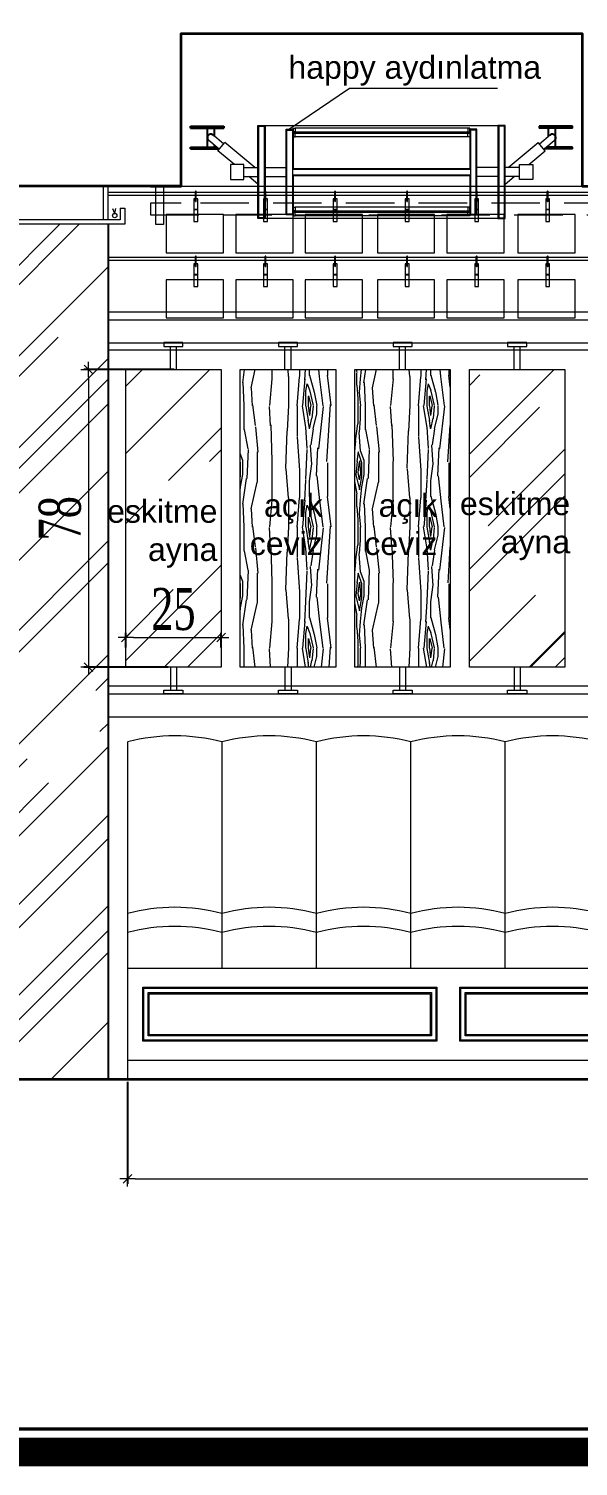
# Model space of a CAD drawing. Header units: millimetres. Extents: x 54215 to 67697, y 23496 to 56611.
# Drawn here: x 59624.1 to 59768, y 30819.6 to 31196.1 of the extents above; entities that cross this region are included whole.
import ezdxf

# ---------------------------------------------------------------- set-up
doc = ezdxf.new("R2010")
doc.units = ezdxf.units.MM
doc.linetypes.add('DASHED', pattern=[19.05, 12.7, -6.35])
doc.layers.add('0 rölöve', color=7, linetype='Continuous', true_color=0xf1380e)
for name, color, linetype, lineweight in [('no3_ahsap gorunus arka ince', 53, 'Continuous', 15), ('no3_ahsap gorunus arka kalın', 43, 'Continuous', 15), ('no3_ahsap gorunus on ince', 32, 'Continuous', 13), ('no3_cam gorunus arka', 140, 'Continuous', 13), ('no3_cam gorunus on', 142, 'Continuous', 15), ('no3_duvar kaplama', 8, 'Continuous', 0), ('no3_duvar mevcut', 4, 'Continuous', 35), ('no3_kutu profil gorunus', 8, 'Continuous', 0), ('no3_kutuprofil kesit', 74, 'Continuous', 18), ('no3_led doseme', 50, 'FENCELINE1', 0), ('no3_lejand', 255, 'Continuous', 13), ('no3_tavan aydınlatma', 50, 'Continuous', 13), ('no3_tefriş arka ince', 65, 'Continuous', 13), ('no3_yazı duvar', 152, 'Continuous', 0), ('no3_ölçü detay', 252, 'Continuous', 0)]:
    doc.layers.add(name, color=color, linetype=linetype, lineweight=lineweight)
doc.layers.add('no3_alçıpan kesit', color=7, linetype='Continuous', lineweight=20, true_color=0xf5003d)
doc.layers.add('no3_tefriş ön ince', color=7, linetype='Continuous', lineweight=18, true_color=0x8c1aff)
doc.styles.get("Standard").update_dxf_attribs({"font": 'arial.ttf'})
doc.styles.add('Ölçü50', font='georgia.ttf', dxfattribs={"width": 0.7})
doc.linetypes.add('FENCELINE1', pattern='A,0.25,-0.1,[133,ltypeshp.shx,S=0.1,R=0,X=-0.1,Y=0],-0.1,1', length=1.45)
doc.dimstyles.new('olcu10', dxfattribs={"dimtxt": 11, "dimasz": 2, "dimexe": 1.25, "dimexo": 0.625, "dimgap": 0.5, "dimtad": 1, "dimdec": 1, "dimzin": 9, "dimtxsty": 'Ölçü50', "dimblk": 'CENTIK', "dimcen": 2, "dimclrd": 250, "dimclre": 250, "dimclrt": 44, "dimazin": 2, "dimtfac": 1, "dimtdec": 1, "dimtix": 1, "dimtmove": 0, "dimatfit": 3, "dimldrblk": 'CENTIK', "dimfxl": 1, "dimlwd": -1, "dimarcsym": 0})
pattern_1 = [(45, (49569.318, 13802.235), (21.552615, 57.47364), [381, -50.8, 127, -25.4]), (45, (49584.225, 13835.103), (-41.847994, 5.92697), [76.2, -8.382, 152.4, -19.05]), (45, (49563.032, 13826.482), (81.36112, 105.428207), [203.2, -35.56, 101.6, -25.4])]

# ---------------------------------------------------------------- blocks, each defined once
blk = doc.blocks.new('FAWETUK')
at = {"layer": 'no3_ahsap gorunus arka kalın'}
blk.add_lwpolyline([(10086.08, 17304.68), (10111.08, 17304.68), (10111.08, 17226.68), (10086.08, 17226.68)], close=True, dxfattribs=at)
at = {"layer": 'no3_kutuprofil kesit'}
for p, q in [((10097.78, 17304.68), (10097.78, 17310.68)), ((10099.38, 17304.68), (10099.38, 17310.68)), ((10097.78, 17226.68), (10097.78, 17220.68)), ((10099.38, 17226.68), (10099.38, 17220.68))]:
    blk.add_line(p, q, dxfattribs=at)
for points in [[(10096.08, 17310.68), (10101.08, 17310.68), (10101.08, 17311.68), (10096.08, 17311.68)], [(10096.08, 17220.68), (10101.08, 17220.68), (10101.08, 17219.68), (10096.08, 17219.68)]]:
    blk.add_lwpolyline(points, close=True, dxfattribs=at)
blk = doc.blocks.new('sfertkıkl')
at = {"layer": 'no3_duvar kaplama'}
for points in [[(3755.31, 3906.44), (3832.31, 3906.44), (3832.31, 3892.26), (3755.31, 3892.26)], [(3755.61, 3906.14), (3832.01, 3906.14), (3832.01, 3892.56), (3755.61, 3892.56)], [(3756.71, 3905.03), (3830.9, 3905.03), (3830.9, 3893.66), (3756.71, 3893.66)], [(3757.01, 3904.73), (3830.6, 3904.73), (3830.6, 3893.96), (3757.01, 3893.96)], [(3838.31, 3906.44), (3917.31, 3906.44), (3917.31, 3892.26), (3838.31, 3892.26)], [(3838.61, 3906.14), (3917.01, 3906.14), (3917.01, 3892.56), (3838.61, 3892.56)], [(3839.72, 3905.03), (3915.9, 3905.03), (3915.9, 3893.66), (3839.72, 3893.66)], [(3840.02, 3904.73), (3915.6, 3904.73), (3915.6, 3893.96), (3840.02, 3893.96)]]:
    blk.add_lwpolyline(points, close=True, dxfattribs=at)
at = {"layer": 'no3_tefriş ön ince'}
for p, q in [((3751.3, 3970.65), (3751.3, 3911.44)), ((3776.03, 3970.65), (3776.03, 3925.75)), ((3800.77, 3925.75), (3800.77, 3970.65)), ((3825.5, 3925.75), (3825.5, 3970.65)), ((3850.23, 3925.75), (3850.23, 3970.65)), ((3776.03, 3925.75), (3776.03, 3911.44)), ((3800.77, 3911.44), (3800.77, 3925.75)), ((3825.5, 3911.44), (3825.5, 3925.75)), ((3850.23, 3911.44), (3850.23, 3925.75)), ((3751.3, 3911.44), (4344.83, 3911.44)), ((3751.3, 3911.44), (3751.3, 3882.26)), ((4344.83, 3887.26), (3751.3, 3887.26))]:
    blk.add_line(p, q, dxfattribs=at)
for centre in [(3763.67, 3923.79), (3788.4, 3923.79), (3813.13, 3923.79), (3837.86, 3923.79), (3862.59, 3923.79), (3763.67, 3878.88), (3788.4, 3878.88), (3813.13, 3878.88), (3837.86, 3878.88), (3862.59, 3878.88), (3763.67, 3873.88), (3788.4, 3873.88), (3813.13, 3873.88), (3837.86, 3873.88), (3862.59, 3873.88)]:
    blk.add_arc(centre, 48.47, 75.219, 104.781, dxfattribs=at)
blk = doc.blocks.new('foto')
at = {"layer": 'no3_tefriş arka ince'}
for p, q in [((10116.64, 17348.73), (10116.64, 17351.29)), ((10116.84, 17348.73), (10116.84, 17351.29)), ((10117.25, 17346.53), (10116.23, 17346.53)), ((10117.25, 17346.43), (10116.23, 17346.43))]:
    blk.add_line(p, q, dxfattribs=at)
for points in [[(10117.25, 17349.36), (10116.23, 17349.36), (10116.23, 17343.41), (10117.25, 17343.41)], [(10108.95, 17345.21), (10108.95, 17335.21), (10123.95, 17335.21), (10123.95, 17345.21)]]:
    blk.add_lwpolyline(points, close=True, dxfattribs=at)
for centre, start, end in [((10116.74, 17351.29), 0, 180), ((10116.74, 17348.73), 180, 0)]:
    blk.add_arc(centre, 0.1, start, end, dxfattribs=at)
blk = doc.blocks.new('fe4ryvkukm')
for p, q in [((10581.13, 17423.32), (10581.13, 17423.82)), ((10581.13, 17423.82), (10589.85, 17423.82)), ((10581.13, 17423.32), (10589.85, 17423.32)), ((10585.53, 17418.4), (10585.53, 17423.32)), ((10587.43, 17421.17), (10587.43, 17423.32)), ((10589.85, 17423.82), (10589.85, 17423.32)), ((10672.41, 17423.82), (10672.41, 17423.32)), ((10681.13, 17423.82), (10672.41, 17423.82)), ((10681.13, 17423.32), (10672.41, 17423.32)), ((10674.83, 17421.17), (10674.83, 17423.32)), ((10676.73, 17418.4), (10676.73, 17423.32)), ((10681.13, 17423.32), (10681.13, 17423.82)), ((10587.43, 17418.4), (10587.43, 17418.81)), ((10674.83, 17418.4), (10674.83, 17418.81)), ((10581.13, 17417.9), (10581.13, 17418.4)), ((10581.13, 17418.4), (10587.92, 17418.4)), ((10581.13, 17417.9), (10581.13, 17418.4)), ((10581.13, 17417.9), (10588.52, 17417.9)), ((10681.13, 17417.9), (10673.74, 17417.9)), ((10681.13, 17418.4), (10674.34, 17418.4)), ((10681.13, 17417.9), (10681.13, 17418.4)), ((10681.13, 17417.9), (10681.13, 17418.4)), ((10654.25, 17401.65), (10654.25, 17401.35))]:
    blk.add_line(p, q)
for centre, start, end in [((10586.42, 17420.83), 48.6371, 233.2468), ((10675.84, 17420.83), 306.7532, 131.3629)]:
    blk.add_arc(centre, 0.906, start, end)
at = {"layer": 'no3_cam gorunus arka'}
for p, q in [((10608.01, 17422.35), (10654.25, 17422.35)), ((10608.01, 17422.05), (10654.25, 17422.05)), ((10608.01, 17401.65), (10654.25, 17401.65)), ((10608.01, 17401.35), (10654.25, 17401.35))]:
    blk.add_line(p, q, dxfattribs=at)
at = {"layer": 'no3_kutu profil gorunus'}
for p, q in [((10653.75, 17423.35), (10608.51, 17423.35)), ((10653.75, 17421.05), (10608.51, 17421.05)), ((10653.75, 17402.65), (10608.51, 17402.65)), ((10653.75, 17400.35), (10608.51, 17400.35))]:
    blk.add_line(p, q, dxfattribs=at)
blk.add_lwpolyline([(10598.96, 17424.05), (10663.3, 17424.05), (10663.3, 17399.65), (10598.96, 17399.65)], close=True, dxfattribs=at)
at = {"layer": 'no3_kutuprofil kesit'}
for p, q in [((10608.01, 17423.05), (10608.01, 17422.55)), ((10607.81, 17412.8), (10654.45, 17412.8)), ((10607.81, 17412.6), (10654.45, 17412.6)), ((10607.81, 17411.1), (10654.45, 17411.1)), ((10607.81, 17410.9), (10654.45, 17410.9))]:
    blk.add_line(p, q, dxfattribs=at)
for points in [[(10598.76, 17424.05), (10600.64, 17424.05), (10600.64, 17399.65), (10598.76, 17399.65)], [(10598.96, 17423.85), (10600.44, 17423.85), (10600.44, 17399.85), (10598.96, 17399.85)], [(10606.34, 17422.85), (10607.81, 17422.85), (10607.81, 17400.85), (10606.34, 17400.85)], [(10608.01, 17422.35), (10608.01, 17423.35), (10608.51, 17423.35), (10608.51, 17422.35)], [(10654.25, 17422.35), (10654.25, 17423.35), (10653.75, 17423.35), (10653.75, 17422.35)], [(10655.92, 17422.85), (10654.45, 17422.85), (10654.45, 17400.85), (10655.92, 17400.85)], [(10663.5, 17424.05), (10661.62, 17424.05), (10661.62, 17399.65), (10663.5, 17399.65)], [(10663.3, 17423.85), (10661.82, 17423.85), (10661.82, 17399.85), (10663.3, 17399.85)], [(10608.01, 17422.05), (10608.01, 17421.05), (10608.51, 17421.05), (10608.51, 17422.05)], [(10654.25, 17422.05), (10654.25, 17421.05), (10653.75, 17421.05), (10653.75, 17422.05)], [(10608.01, 17401.65), (10608.01, 17402.65), (10608.51, 17402.65), (10608.51, 17401.65)], [(10608.01, 17401.35), (10608.01, 17400.35), (10608.51, 17400.35), (10608.51, 17401.35)], [(10654.25, 17401.65), (10654.25, 17402.65), (10653.75, 17402.65), (10653.75, 17401.65)], [(10654.25, 17401.35), (10654.25, 17400.35), (10653.75, 17400.35), (10653.75, 17401.35)]]:
    blk.add_lwpolyline(points, close=True, dxfattribs=at)
for points in [[(10608.01, 17411.1), (10608.01, 17400.65), (10606.14, 17400.65), (10606.14, 17423.05), (10608.01, 17423.05), (10608.01, 17412.6)], [(10654.25, 17411.1), (10654.25, 17400.65), (10656.12, 17400.65), (10656.12, 17423.05), (10654.25, 17423.05), (10654.25, 17412.6)]]:
    blk.add_lwpolyline(points, dxfattribs=at)
at = {"layer": 'no3_tavan aydınlatma'}
for p, q in [((10588.61, 17417.83), (10585.88, 17420.11)), ((10589.77, 17419.21), (10586.86, 17421.64)), ((10588.29, 17417.44), (10590.09, 17419.6)), ((10597.93, 17413.05), (10590.09, 17419.6)), ((10664.33, 17413.05), (10672.17, 17419.6)), ((10673.97, 17417.44), (10672.17, 17419.6)), ((10672.49, 17419.21), (10675.4, 17421.64)), ((10673.65, 17417.83), (10676.38, 17420.11)), ((10592.59, 17413.85), (10588.29, 17417.44)), ((10669.67, 17413.85), (10673.97, 17417.44)), ((10595.04, 17413.85), (10591.54, 17413.85)), ((10591.54, 17413.85), (10591.54, 17409.85)), ((10595.04, 17409.85), (10595.04, 17413.85)), ((10595.04, 17413.05), (10598.96, 17413.05)), ((10595.04, 17409.85), (10595.04, 17411.8)), ((10600.46, 17413.05), (10606.16, 17413.05)), ((10661.8, 17413.05), (10656.1, 17413.05)), ((10667.22, 17413.05), (10663.3, 17413.05)), ((10667.22, 17409.85), (10667.22, 17413.85)), ((10667.22, 17413.85), (10670.72, 17413.85)), ((10670.72, 17413.85), (10670.72, 17409.85)), ((10591.54, 17409.85), (10595.04, 17409.85)), ((10591.54, 17409.85), (10595.04, 17409.85)), ((10595.04, 17410.65), (10598.96, 17410.65)), ((10595.04, 17410.65), (10596.42, 17410.65)), ((10598.76, 17408.69), (10596.42, 17410.65)), ((10600.46, 17410.65), (10606.16, 17410.65)), ((10661.8, 17410.65), (10656.1, 17410.65)), ((10667.22, 17410.65), (10663.3, 17410.65)), ((10663.5, 17408.69), (10665.84, 17410.65)), ((10670.72, 17409.85), (10667.22, 17409.85))]:
    blk.add_line(p, q, dxfattribs=at)
blk = doc.blocks.new('CENTIK')
for p, q in [((-1, 0), (1, 0)), ((-0.57, -0.57), (0.57, 0.57)), ((0, 1), (0, -1))]:
    blk.add_line(p, q)
blk = doc.blocks.new('*D271')
at = {"layer": 'Defpoints', "color": 0, "transparency": 16777216}
for p in [(59649.93, 30920.91), (60243.46, 30920.91), (60243.46, 30894.86)]:
    blk.add_point(p, dxfattribs=at)
at = {"layer": 'no3_ölçü detay', "color": 250, "lineweight": -2, "transparency": 16777216}
for p, q in [((59649.93, 30920.29), (59649.93, 30893.61)), ((60243.46, 30920.29), (60243.46, 30893.61))]:
    blk.add_line(p, q, dxfattribs=at)
at = {"layer": 'no3_ölçü detay', "color": 250, "transparency": 16777216}
blk.add_line((59651.93, 30894.86), (60241.46, 30894.86), dxfattribs=at)
at = {"layer": 'no3_ölçü detay', "color": 250, "transparency": 16777216, "xscale": 2, "yscale": 2, "zscale": 2, "rotation": 180}
blk.add_blockref('CENTIK', (59649.93, 30894.86), dxfattribs=at)
at = {"layer": 'no3_ölçü detay', "color": 250, "transparency": 16777216, "xscale": 2, "yscale": 2, "zscale": 2}
blk.add_blockref('CENTIK', (60243.46, 30894.86), dxfattribs=at)
at = {"layer": 'no3_ölçü detay', "color": 44, "transparency": 16777216, "insert": (59946.7, 30902.28), "char_height": 11, "attachment_point": 5, "style": 'Ölçü50'}
blk.add_mtext('593,5', dxfattribs=at)
blk = doc.blocks.new('*D272')
at = {"layer": 'Defpoints', "color": 0, "transparency": 16777216}
for p in [(59662.76, 31106.91), (59639.73, 31028.91), (59661.16, 31028.91)]:
    blk.add_point(p, dxfattribs=at)
at = {"layer": 'no3_ölçü detay', "color": 250, "lineweight": -2, "transparency": 16777216}
for p, q in [((59662.14, 31106.91), (59638.48, 31106.91)), ((59660.54, 31028.91), (59638.48, 31028.91))]:
    blk.add_line(p, q, dxfattribs=at)
at = {"layer": 'no3_ölçü detay', "color": 250, "transparency": 16777216}
blk.add_line((59639.73, 31104.91), (59639.73, 31030.91), dxfattribs=at)
at = {"layer": 'no3_ölçü detay', "color": 250, "transparency": 16777216, "xscale": 2, "yscale": 2, "zscale": 2}
for p, rotation in [((59639.73, 31106.91), 90), ((59639.73, 31028.91), 270)]:
    blk.add_blockref('CENTIK', p, dxfattribs=dict(at, rotation=rotation))
at = {"layer": 'no3_ölçü detay', "color": 44, "transparency": 16777216, "insert": (59632.27, 31067.91), "char_height": 11, "attachment_point": 5, "rotation": 90, "style": 'Ölçü50'}
blk.add_mtext('78', dxfattribs=at)
blk = doc.blocks.new('*D273')
at = {"layer": 'Defpoints', "color": 0, "transparency": 16777216}
for p in [(59674.46, 31036.68), (59649.46, 31033.41), (59674.46, 31033.41)]:
    blk.add_point(p, dxfattribs=at)
at = {"layer": 'no3_ölçü detay', "color": 250, "lineweight": -2, "transparency": 16777216}
for p, q in [((59649.46, 31034.03), (59649.46, 31037.93)), ((59674.46, 31034.03), (59674.46, 31037.93))]:
    blk.add_line(p, q, dxfattribs=at)
at = {"layer": 'no3_ölçü detay', "color": 250, "transparency": 16777216}
blk.add_line((59651.46, 31036.68), (59672.46, 31036.68), dxfattribs=at)
at = {"layer": 'no3_ölçü detay', "color": 250, "transparency": 16777216, "xscale": 2, "yscale": 2, "zscale": 2, "rotation": 180}
blk.add_blockref('CENTIK', (59649.46, 31036.68), dxfattribs=at)
at = {"layer": 'no3_ölçü detay', "color": 250, "transparency": 16777216, "xscale": 2, "yscale": 2, "zscale": 2}
blk.add_blockref('CENTIK', (59674.46, 31036.68), dxfattribs=at)
at = {"layer": 'no3_ölçü detay', "color": 44, "transparency": 16777216, "insert": (59661.96, 31044.08), "char_height": 11, "attachment_point": 5, "style": 'Ölçü50'}
blk.add_mtext('25', dxfattribs=at)

msp = doc.modelspace()

# ---------------------------------------------------------------- hatches: boundary and pattern name
at = {"layer": 'no3_ahsap gorunus on ince'}
h = msp.add_hatch(dxfattribs=at)
h.set_pattern_fill('WOOD8', color=256, scale=1.25, angle=90, style=0)
h.set_pattern_definition([(79.6952, (43613.1927, 19454.797), (31.74983754, 190.50003046), [3.549745, -351.42602]), (90, (43613.828, 19458.29), (-31.75, 31.75), [3.4925, -28.2575]), (108.4349, (43613.828, 19461.782), (-31.749949, 63.5000144), [3.01206, -97.390236]), (262.875, (43612.875, 19464.6394), (31.74994545, 222.25001206), [2.55978, -253.41691]), (264.8056, (43612.5577, 19462.0994), (31.74984786, 317.50002107), [3.506915, -347.183297]), (284.0362, (43612.24, 19458.607), (31.7499378, -95.2500172), [3.92725, -126.98133]), (99.4623, (43613.1927, 19457.337), (-31.7499415, 158.750025), [1.93129, -191.196436]), (83.6598, (43612.875, 19459.242), (-31.7500503, -253.9999805), [2.87509, -284.633384]), (275.7106, (43613.1927, 19462.0994), (31.7500422, -285.7499814), [3.190844, -315.89272]), (258.6901, (43613.51, 19458.9244), (31.7499244, 127.0000245), [1.61893, -160.27492]), (84.8056, (43613.5102, 19451.9394), (-31.74984786, -317.50002107), [3.506915, -347.183297]), (78.6901, (43613.8277, 19455.432), (-31.7499244, -127.0000245), [3.237865, -158.65599]), (90, (43614.463, 19458.607), (-31.75, 31.75), [3.81, -27.94]), (110.556, (43614.4627, 19462.417), (-63.4998723, 158.7500585), [2.71272, -268.559407]), (93.8141, (43613.5102, 19464.957), (-31.7501949, 444.49997856), [4.773072, -472.534075]), (84.8056, (43613.1927, 19469.7194), (-31.74984786, -317.50002107), [3.506915, -347.183297]), (90, (43613.51, 19473.212), (-31.75, 31.75), [3.4925, -28.2575]), (95.1944, (43613.5102, 19444.9544), (-31.74984786, 317.50002107), [3.506915, -347.183297]), (84.8056, (43613.1927, 19448.447), (-31.74984786, -317.50002107), [3.506915, -347.183297]), (90, (43612.875, 19444.954), (-31.75, 31.75), [1.905, -29.845]), (95.1944, (43612.8752, 19446.8594), (-31.74984786, 317.50002107), [3.506915, -347.183297]), (90, (43612.558, 19450.352), (-31.75, 31.75), [3.175, -28.575]), (100.3048, (43612.5577, 19453.527), (31.74983754, -190.50003046), [3.549745, -351.42602]), (95.1944, (43611.9227, 19457.0194), (-31.74984786, 317.50002107), [3.506915, -347.183297]), (84.8056, (43611.6052, 19460.512), (-31.74984786, -317.50002107), [3.506915, -347.183297]), (84.8056, (43611.9227, 19464.0044), (-31.74984786, -317.50002107), [3.506915, -347.183297]), (81.8699, (43612.24, 19467.497), (-31.749979, -190.4999927), [4.490116, -220.01626]), (90, (43612.875, 19471.942), (-31.75, 31.75), [4.7625, -26.9875]), (77.4712, (43631.925, 19470.672), (31.7499873, 158.7500097), [2.92719, -289.79333]), (84.2894, (43632.5602, 19473.5294), (-31.7500422, -285.7499814), [3.190844, -315.89272]), (98.1301, (43631.925, 19470.672), (-31.749979, 190.4999927), [2.245074, -222.261335]), (99.4623, (43631.6077, 19472.8944), (-31.7499415, 158.750025), [3.862546, -189.265147]), (90, (43630.973, 19444.954), (-31.75, 31.75), [3.81, -27.94]), (80.5377, (43630.9727, 19448.7644), (-31.7499415, -158.750025), [1.93129, -191.196436]), (291.8014, (43631.29, 19450.6694), (-31.749997, 95.2500082), [1.7098, -169.26919]), (282.9946, (43631.9252, 19449.082), (-63.49992333, 285.75002432), [4.23599, -419.36184]), (82.875, (43631.925, 19474.1644), (-31.74994545, -222.25001206), [2.55978, -253.41691]), (97.125, (43631.925, 19474.1644), (-31.74994545, 222.25001206), [2.55978, -253.41691]), (90, (43631.608, 19444.954), (-31.75, 31.75), [2.54, -29.21]), (284.0362, (43631.608, 19447.4944), (31.7499378, -95.2500172), [2.61817, -128.290447]), (86.6335, (43630.6552, 19451.9394), (-31.75034835, -507.9999787), [5.406835, -535.276203]), (87.7094, (43630.9727, 19457.337), (-31.74986489, -762.00000361), [7.94385, -786.440896]), (93.1798, (43631.2902, 19465.2744), (-31.74971557, 539.75001546), [5.723826, -566.65746]), (99.4623, (43630.9727, 19470.9894), (-31.7499415, 158.750025), [5.793835, -187.33389]), (100.3048, (43633.8302, 19444.9544), (31.74983754, -190.50003046), [3.549745, -351.42602]), (105.9454, (43633.195, 19448.447), (31.749997, -127.0000041), [4.622864, -226.52063]), (90, (43631.925, 19452.892), (-31.75, 31.75), [4.1275, -27.6225]), (81.8699, (43631.925, 19457.0194), (-31.749979, -190.4999927), [4.490116, -220.01626]), (93.5763, (43632.5602, 19461.4644), (-31.74970504, 476.25002104), [5.089906, -503.901297]), (81.2538, (43632.2427, 19466.5444), (31.75013284, 222.2499795), [4.176046, -413.42999]), (75.9638, (43632.878, 19470.672), (-31.7499378, -95.2500172), [3.92725, -126.98133]), (90, (43633.83, 19474.482), (-31.75, 31.75), [2.2225, -29.5275]), (264.8056, (43630.6552, 19451.9394), (31.74984786, 317.50002107), [7.013797, -343.676415]), (85.2364, (43628.7502, 19444.9544), (-31.7497312, -349.25003054), [7.646416, -374.674225]), (90, (43629.385, 19452.574), (-31.75, 31.75), [7.3025, -24.4475]), (94.0856, (43629.3852, 19459.877), (-31.74987745, 412.75000471), [8.912637, -436.71982]), (90, (43628.75, 19468.767), (-31.75, 31.75), [7.9375, -23.8125]), (97.125, (43635.4177, 19444.9544), (-31.74994545, 222.25001206), [7.67931, -248.29738]), (96.3402, (43634.465, 19452.5744), (-31.7500503, 253.9999805), [5.75018, -281.758295]), (87.5104, (43633.8302, 19458.2894), (-31.75056746, -698.49998322), [7.30939, -723.630506]), (83.4802, (43634.1477, 19465.59195), (-95.24998523, -825.49999383), [11.184826, -1107.298776]), (93.0128, (43614.7802, 19444.9544), (-31.75013083, 571.50000035), [6.04085, -598.04411]), (81.8699, (43614.4627, 19450.987), (-31.749979, -190.4999927), [6.73519, -217.77122]), (87.6141, (43615.4152, 19457.6544), (-31.749452445, -730.25001615), [7.626604, -755.03456]), (100.6197, (43615.7327, 19465.2744), (63.50025655, -349.24994886), [5.16852, -511.684016]), (90, (43614.78, 19470.354), (-31.75, 31.75), [6.35, -25.4]), (86.8202, (43610.9702, 19444.9544), (-31.74971557, -539.75001546), [5.723826, -566.65746]), (96.009, (43611.2877, 19450.6694), (31.74997813, -317.49999261), [6.065837, -600.517055]), (96.7098, (43610.6527, 19456.702), (31.74980626, -285.75003187), [5.43471, -538.037722]), (84.2894, (43610.0177, 19462.0994), (-31.7500422, -285.7499814), [6.381686, -312.701877]), (77.9052, (43610.6527, 19468.4494), (-63.50021354, -285.74995565), [4.5459, -450.044915]), (99.4623, (43611.605, 19472.8944), (-31.7499415, 158.750025), [3.862546, -189.265147]), (93.8141, (43617.0027, 19444.9544), (-31.7501949, 444.49997856), [4.773072, -472.534075]), (77.1957, (43616.6852, 19449.717), (-95.25023505, -412.74993153), [7.163117, -709.14952]), (90, (43618.273, 19456.702), (-31.75, 31.75), [7.9375, -23.8125]), (95.4403, (43618.2727, 19464.6394), (31.74978958, -349.25001041), [6.697662, -663.06932]), (96.7098, (43617.6377, 19471.307), (31.74980626, -285.75003187), [5.43471, -538.037722]), (90, (43608.748, 19444.954), (-31.75, 31.75), [5.3975, -26.3525]), (98.1301, (43608.7477, 19450.352), (-31.749979, 190.4999927), [8.980265, -215.526144]), (87.6141, (43607.4777, 19459.242), (-31.749452445, -730.25001615), [7.626604, -755.03456]), (84.4725, (43607.7952, 19466.8619), (63.4995361, 666.750055065), [9.888474, -978.959656]), (96.8428, (43637.6402, 19444.9544), (63.50025396, -539.7499801), [7.99446, -791.450125]), (90, (43636.688, 19452.892), (-31.75, 31.75), [8.89, -22.86]), (86.3478, (43636.6877, 19461.78195), (-63.499596495, -984.25003018), [14.952853, -1480.33394]), (90, (43626.528, 19444.954), (-31.75, 31.75), [7.62, -24.13]), (94.7636, (43626.5277, 19452.5744), (-31.7497312, 349.25003054), [7.646416, -374.674225]), (88.1524, (43625.8927, 19460.1944), (-31.74981979, -952.50001476), [9.84761, -974.914357]), (87.2737, (43626.2102, 19470.037), (-31.74987355, -635.00000912), [6.675056, -660.830467]), (84.8056, (43621.4477, 19444.9544), (-31.74984786, -317.50002107), [7.013797, -343.676414]), (90, (43622.083, 19451.94), (-31.75, 31.75), [10.16, -21.59]), (91.9092, (43622.0827, 19462.0994), (-31.75076966, 920.7499695), [9.530302, -943.498716]), (93.5763, (43621.7652, 19471.6244), (-31.74970504, 476.25002104), [5.089906, -503.901297])])
h.paths.add_polyline_path([(59691.16, 31028.911), (59692.76, 31028.911), (59704.46, 31028.911), (59704.46, 31106.911), (59692.76, 31106.911), (59691.16, 31106.911), (59679.46, 31106.911), (59679.46, 31028.911)])
h = msp.add_hatch(dxfattribs=at)
h.set_pattern_fill('WOOD8', color=256, scale=1.25, angle=90, style=0)
h.set_pattern_definition([(79.6952, (43613.1927, 19454.797), (31.74983754, 190.50003046), [3.549745, -351.42602]), (90, (43613.828, 19458.29), (-31.75, 31.75), [3.4925, -28.2575]), (108.4349, (43613.828, 19461.782), (-31.749949, 63.5000144), [3.01206, -97.390236]), (262.875, (43612.875, 19464.6394), (31.74994545, 222.25001206), [2.55978, -253.41691]), (264.8056, (43612.5577, 19462.0994), (31.74984786, 317.50002107), [3.506915, -347.183297]), (284.0362, (43612.24, 19458.607), (31.7499378, -95.2500172), [3.92725, -126.98133]), (99.4623, (43613.1927, 19457.337), (-31.7499415, 158.750025), [1.93129, -191.196436]), (83.6598, (43612.875, 19459.242), (-31.7500503, -253.9999805), [2.87509, -284.633384]), (275.7106, (43613.1927, 19462.0994), (31.7500422, -285.7499814), [3.190844, -315.89272]), (258.6901, (43613.51, 19458.9244), (31.7499244, 127.0000245), [1.61893, -160.27492]), (84.8056, (43613.5102, 19451.9394), (-31.74984786, -317.50002107), [3.506915, -347.183297]), (78.6901, (43613.8277, 19455.432), (-31.7499244, -127.0000245), [3.237865, -158.65599]), (90, (43614.463, 19458.607), (-31.75, 31.75), [3.81, -27.94]), (110.556, (43614.4627, 19462.417), (-63.4998723, 158.7500585), [2.71272, -268.559407]), (93.8141, (43613.5102, 19464.957), (-31.7501949, 444.49997856), [4.773072, -472.534075]), (84.8056, (43613.1927, 19469.7194), (-31.74984786, -317.50002107), [3.506915, -347.183297]), (90, (43613.51, 19473.212), (-31.75, 31.75), [3.4925, -28.2575]), (95.1944, (43613.5102, 19444.9544), (-31.74984786, 317.50002107), [3.506915, -347.183297]), (84.8056, (43613.1927, 19448.447), (-31.74984786, -317.50002107), [3.506915, -347.183297]), (90, (43612.875, 19444.954), (-31.75, 31.75), [1.905, -29.845]), (95.1944, (43612.8752, 19446.8594), (-31.74984786, 317.50002107), [3.506915, -347.183297]), (90, (43612.558, 19450.352), (-31.75, 31.75), [3.175, -28.575]), (100.3048, (43612.5577, 19453.527), (31.74983754, -190.50003046), [3.549745, -351.42602]), (95.1944, (43611.9227, 19457.0194), (-31.74984786, 317.50002107), [3.506915, -347.183297]), (84.8056, (43611.6052, 19460.512), (-31.74984786, -317.50002107), [3.506915, -347.183297]), (84.8056, (43611.9227, 19464.0044), (-31.74984786, -317.50002107), [3.506915, -347.183297]), (81.8699, (43612.24, 19467.497), (-31.749979, -190.4999927), [4.490116, -220.01626]), (90, (43612.875, 19471.942), (-31.75, 31.75), [4.7625, -26.9875]), (77.4712, (43631.925, 19470.672), (31.7499873, 158.7500097), [2.92719, -289.79333]), (84.2894, (43632.5602, 19473.5294), (-31.7500422, -285.7499814), [3.190844, -315.89272]), (98.1301, (43631.925, 19470.672), (-31.749979, 190.4999927), [2.245074, -222.261335]), (99.4623, (43631.6077, 19472.8944), (-31.7499415, 158.750025), [3.862546, -189.265147]), (90, (43630.973, 19444.954), (-31.75, 31.75), [3.81, -27.94]), (80.5377, (43630.9727, 19448.7644), (-31.7499415, -158.750025), [1.93129, -191.196436]), (291.8014, (43631.29, 19450.6694), (-31.749997, 95.2500082), [1.7098, -169.26919]), (282.9946, (43631.9252, 19449.082), (-63.49992333, 285.75002432), [4.23599, -419.36184]), (82.875, (43631.925, 19474.1644), (-31.74994545, -222.25001206), [2.55978, -253.41691]), (97.125, (43631.925, 19474.1644), (-31.74994545, 222.25001206), [2.55978, -253.41691]), (90, (43631.608, 19444.954), (-31.75, 31.75), [2.54, -29.21]), (284.0362, (43631.608, 19447.4944), (31.7499378, -95.2500172), [2.61817, -128.290447]), (86.6335, (43630.6552, 19451.9394), (-31.75034835, -507.9999787), [5.406835, -535.276203]), (87.7094, (43630.9727, 19457.337), (-31.74986489, -762.00000361), [7.94385, -786.440896]), (93.1798, (43631.2902, 19465.2744), (-31.74971557, 539.75001546), [5.723826, -566.65746]), (99.4623, (43630.9727, 19470.9894), (-31.7499415, 158.750025), [5.793835, -187.33389]), (100.3048, (43633.8302, 19444.9544), (31.74983754, -190.50003046), [3.549745, -351.42602]), (105.9454, (43633.195, 19448.447), (31.749997, -127.0000041), [4.622864, -226.52063]), (90, (43631.925, 19452.892), (-31.75, 31.75), [4.1275, -27.6225]), (81.8699, (43631.925, 19457.0194), (-31.749979, -190.4999927), [4.490116, -220.01626]), (93.5763, (43632.5602, 19461.4644), (-31.74970504, 476.25002104), [5.089906, -503.901297]), (81.2538, (43632.2427, 19466.5444), (31.75013284, 222.2499795), [4.176046, -413.42999]), (75.9638, (43632.878, 19470.672), (-31.7499378, -95.2500172), [3.92725, -126.98133]), (90, (43633.83, 19474.482), (-31.75, 31.75), [2.2225, -29.5275]), (264.8056, (43630.6552, 19451.9394), (31.74984786, 317.50002107), [7.013797, -343.676415]), (85.2364, (43628.7502, 19444.9544), (-31.7497312, -349.25003054), [7.646416, -374.674225]), (90, (43629.385, 19452.574), (-31.75, 31.75), [7.3025, -24.4475]), (94.0856, (43629.3852, 19459.877), (-31.74987745, 412.75000471), [8.912637, -436.71982]), (90, (43628.75, 19468.767), (-31.75, 31.75), [7.9375, -23.8125]), (97.125, (43635.4177, 19444.9544), (-31.74994545, 222.25001206), [7.67931, -248.29738]), (96.3402, (43634.465, 19452.5744), (-31.7500503, 253.9999805), [5.75018, -281.758295]), (87.5104, (43633.8302, 19458.2894), (-31.75056746, -698.49998322), [7.30939, -723.630506]), (83.4802, (43634.1477, 19465.59195), (-95.24998523, -825.49999383), [11.184826, -1107.298776]), (93.0128, (43614.7802, 19444.9544), (-31.75013083, 571.50000035), [6.04085, -598.04411]), (81.8699, (43614.4627, 19450.987), (-31.749979, -190.4999927), [6.73519, -217.77122]), (87.6141, (43615.4152, 19457.6544), (-31.749452445, -730.25001615), [7.626604, -755.03456]), (100.6197, (43615.7327, 19465.2744), (63.50025655, -349.24994886), [5.16852, -511.684016]), (90, (43614.78, 19470.354), (-31.75, 31.75), [6.35, -25.4]), (86.8202, (43610.9702, 19444.9544), (-31.74971557, -539.75001546), [5.723826, -566.65746]), (96.009, (43611.2877, 19450.6694), (31.74997813, -317.49999261), [6.065837, -600.517055]), (96.7098, (43610.6527, 19456.702), (31.74980626, -285.75003187), [5.43471, -538.037722]), (84.2894, (43610.0177, 19462.0994), (-31.7500422, -285.7499814), [6.381686, -312.701877]), (77.9052, (43610.6527, 19468.4494), (-63.50021354, -285.74995565), [4.5459, -450.044915]), (99.4623, (43611.605, 19472.8944), (-31.7499415, 158.750025), [3.862546, -189.265147]), (93.8141, (43617.0027, 19444.9544), (-31.7501949, 444.49997856), [4.773072, -472.534075]), (77.1957, (43616.6852, 19449.717), (-95.25023505, -412.74993153), [7.163117, -709.14952]), (90, (43618.273, 19456.702), (-31.75, 31.75), [7.9375, -23.8125]), (95.4403, (43618.2727, 19464.6394), (31.74978958, -349.25001041), [6.697662, -663.06932]), (96.7098, (43617.6377, 19471.307), (31.74980626, -285.75003187), [5.43471, -538.037722]), (90, (43608.748, 19444.954), (-31.75, 31.75), [5.3975, -26.3525]), (98.1301, (43608.7477, 19450.352), (-31.749979, 190.4999927), [8.980265, -215.526144]), (87.6141, (43607.4777, 19459.242), (-31.749452445, -730.25001615), [7.626604, -755.03456]), (84.4725, (43607.7952, 19466.8619), (63.4995361, 666.750055065), [9.888474, -978.959656]), (96.8428, (43637.6402, 19444.9544), (63.50025396, -539.7499801), [7.99446, -791.450125]), (90, (43636.688, 19452.892), (-31.75, 31.75), [8.89, -22.86]), (86.3478, (43636.6877, 19461.78195), (-63.499596495, -984.25003018), [14.952853, -1480.33394]), (90, (43626.528, 19444.954), (-31.75, 31.75), [7.62, -24.13]), (94.7636, (43626.5277, 19452.5744), (-31.7497312, 349.25003054), [7.646416, -374.674225]), (88.1524, (43625.8927, 19460.1944), (-31.74981979, -952.50001476), [9.84761, -974.914357]), (87.2737, (43626.2102, 19470.037), (-31.74987355, -635.00000912), [6.675056, -660.830467]), (84.8056, (43621.4477, 19444.9544), (-31.74984786, -317.50002107), [7.013797, -343.676414]), (90, (43622.083, 19451.94), (-31.75, 31.75), [10.16, -21.59]), (91.9092, (43622.0827, 19462.0994), (-31.75076966, 920.7499695), [9.530302, -943.498716]), (93.5763, (43621.7652, 19471.6244), (-31.74970504, 476.25002104), [5.089906, -503.901297])])
h.paths.add_polyline_path([(59721.159, 31028.911), (59722.759, 31028.911), (59734.459, 31028.911), (59734.459, 31106.911), (59722.759, 31106.911), (59721.159, 31106.911), (59709.459, 31106.911), (59709.459, 31028.911)])
at = {"layer": 'no3_cam gorunus on'}
h = msp.add_hatch(dxfattribs=at)
h.set_pattern_fill('AR-RROOF', color=256, angle=45)
h.set_pattern_definition(pattern_1)
h.paths.add_polyline_path([(59661.16, 31028.911), (59662.76, 31028.911), (59674.46, 31028.911), (59674.46, 31106.911), (59662.76, 31106.911), (59661.16, 31106.911), (59649.46, 31106.911), (59649.46, 31028.911)])
h = msp.add_hatch(dxfattribs=at)
h.set_pattern_fill('AR-RROOF', color=256, angle=45)
h.set_pattern_definition([(45, (49569.318, 13802.235), (21.552615, 57.47364), [381, -50.8, 127, -25.4]), (45, (49584.225, 13835.103), (-41.847994, 5.92697), [76.2, -8.382, 152.4, -19.05]), (45, (49563.032, 13826.482), (81.36112, 105.428207), [203.2, -35.56, 101.6, -25.4])])
h.paths.add_polyline_path([(59751.158, 31028.911), (59752.758, 31028.911), (59764.458, 31028.911), (59764.458, 31106.911), (59752.758, 31106.911), (59751.158, 31106.911), (59739.458, 31106.911), (59739.458, 31028.911)])
at = {"layer": 'no3_duvar kaplama'}
h = msp.add_hatch(dxfattribs=at)
h.set_pattern_fill('AR-RROOF', color=256, angle=45)
h.set_pattern_definition(pattern_1)
h.paths.add_polyline_path([(59549.197, 30920.911), (59644.847, 30920.911), (59644.847, 31144.911), (59549.197, 31144.911)])
h.paths.add_polyline_path([(60303.281, 31154.911), (60259.577, 31154.911), (60259.577, 31150.422), (60260.947, 31150.422), (60260.947, 31147.422), (60259.577, 31147.422), (60259.577, 31144.9), (60257.574, 31144.9), (60257.574, 31147.422), (60248.547, 31147.422), (60248.547, 30920.911), (60303.281, 30920.911)])

# ---------------------------------------------------------------- linework, layer by layer
msp.add_line((59644.847, 31144.911), (59644.847, 30920.911))
at = {"layer": 'no3_ahsap gorunus arka ince'}
for p, q in [((60248.547, 31121.911), (59644.847, 31121.911)), ((60248.547, 31111.911), (59644.847, 31111.911)), ((60248.547, 31023.911), (59644.847, 31023.911))]:
    msp.add_line(p, q, dxfattribs=at)
at = {"layer": 'no3_ahsap gorunus on ince'}
for p, q in [((59644.847, 31119.911), (60248.547, 31119.911)), ((59644.847, 31113.911), (60248.547, 31113.911)), ((59644.847, 31021.911), (60248.547, 31021.911)), ((59644.847, 31015.911), (60248.547, 31015.911))]:
    msp.add_line(p, q, dxfattribs=at)
at = {"layer": 'no3_alçıpan kesit'}
for p, q in [((59643.647, 31146.111), (59643.647, 31154.911)), ((59644.847, 31146.111), (59644.847, 31154.911)), ((59648.042, 31149.111), (59649.242, 31149.111))]:
    msp.add_line(p, q, dxfattribs=at)
for points in [[(59649.242, 31149.111), (59649.242, 31144.911), (59549.197, 31144.911)], [(59648.042, 31149.111), (59648.042, 31146.111), (59549.197, 31146.111)]]:
    msp.add_lwpolyline(points, dxfattribs=at)
at = {"layer": 'no3_duvar mevcut'}
for p, q in [((59663.947, 31154.911), (59549.197, 31154.911)), ((60303.281, 30920.911), (59549.197, 30920.911))]:
    msp.add_line(p, q, dxfattribs=at)
msp.add_lwpolyline([(59655.947, 31154.911), (59663.947, 31154.911), (59663.947, 31194.911), (59768.947, 31194.911), (59768.947, 31154.911), (59784.947, 31154.911), (59784.947, 31194.911), (59889.947, 31194.911), (59889.947, 31154.911), (59905.947, 31154.911), (59905.947, 31194.911), (60010.947, 31194.911), (60010.947, 31154.911), (60026.947, 31154.911), (60026.947, 31194.911), (60131.947, 31194.911), (60131.947, 31154.911), (60147.947, 31154.911), (60147.947, 31194.911), (60252.947, 31194.911), (60252.947, 31154.911), (60260.947, 31154.911)], dxfattribs=at)
at = {"layer": 'no3_kutu profil gorunus'}
for p, q in [((60248.547, 31153.246), (59644.847, 31153.246)), ((60248.547, 31152.446), (59644.847, 31152.446)), ((60248.547, 31136.206), (59644.847, 31136.206)), ((60248.547, 31135.406), (59644.847, 31135.406))]:
    msp.add_line(p, q, dxfattribs=at)
at = {"layer": 'no3_kutuprofil kesit', "linetype": 'DASHED'}
for p, q in [((59663.947, 31150.422), (59655.947, 31150.422)), ((59655.947, 31150.422), (59655.947, 31147.422)), ((59655.947, 31147.422), (59776.956, 31147.422)), ((59776.956, 31150.422), (59663.947, 31150.422))]:
    msp.add_line(p, q, dxfattribs=at)
msp.add_lwpolyline([(59657.318, 31154.911), (59659.321, 31154.911), (59659.321, 31144.9), (59657.318, 31144.9)], close=True, dxfattribs=at)
at = {"layer": 'no3_led doseme'}
for q in [(59646.045, 31148.933), (59646.856, 31149.013)]:
    msp.add_line((59646.573, 31147.785), q, dxfattribs=at)
msp.add_circle((59646.573, 31147.219), 0.567, dxfattribs=at)
at = {"layer": 'no3_lejand', "color": 1, "const_width": 7.466}
msp.add_lwpolyline([(60836.991, 30823.333), (58588.765, 30823.333), (58588.765, 31403.333), (60836.991, 31403.333), (60836.991, 31087.714, -0.4142136), (60826.956, 31077.679), (60675.434, 31077.679, 0.4142136), (60671.42, 31073.666), (60671.42, 30976.131, 0.4142136), (60675.434, 30972.117), (60826.956, 30972.117, -0.4142136), (60836.991, 30962.082), (60836.991, 30823.333)], format="xyb", dxfattribs=at)
at = {"layer": 'no3_lejand', "color": 252, "const_width": 0.854}
msp.add_lwpolyline([(60830.97, 31087.714, -0.4142136), (60826.956, 31083.7), (60675.434, 31083.7, 0.4142136), (60665.399, 31073.666), (60665.399, 30976.131, 0.4142136), (60675.434, 30966.096), (60826.956, 30966.096, -0.4142136), (60830.97, 30962.082), (60830.97, 30829.354), (58594.786, 30829.354), (58594.786, 31397.313), (60830.97, 31397.313), (60830.97, 31087.714)], format="xyb", dxfattribs=at)
at = {"layer": 'no3_tefriş arka ince'}
msp.add_line((59663.947, 31154.911), (59768.947, 31154.911), dxfattribs=at)
at = {"layer": 'no3_yazı duvar'}
msp.add_lwpolyline([(59746.825, 31180.461), (59708.096, 31180.461), (59692.393, 31169.811)], dxfattribs=at)

# ---------------------------------------------------------------- block references
for name, p in [('fe4ryvkukm', (49085.318, 13746.763)), ('foto', (49551.095, 13802.235)), ('foto', (49569.318, 13802.235)), ('foto', (49587.54, 13802.235)), ('foto', (49606.406, 13802.235)), ('foto', (49624.628, 13802.235)), ('foto', (49643.203, 13802.235)), ('foto', (49551.095, 13785.195)), ('foto', (49569.318, 13785.195)), ('foto', (49587.54, 13785.195)), ('foto', (49606.406, 13785.195)), ('foto', (49624.628, 13785.195)), ('foto', (49643.203, 13785.195)), ('FAWETUK', (49563.382, 13802.235)), ('FAWETUK', (49593.382, 13802.235)), ('FAWETUK', (49623.381, 13802.235)), ('FAWETUK', (49653.38, 13802.235))]:
    msp.add_blockref(name, p)
at = {"layer": '0 rölöve'}
msp.add_blockref('sfertkıkl', (55898.628, 27038.656), dxfattribs=at)

# ---------------------------------------------------------------- texts
at = {"layer": 'no3_yazı duvar', "char_height": 6, "attachment_point": 3}
for s, insert, width in [('happy aydınlatma', (59758.231, 31189.045), 108.02303), ('eskitme ayna', (59673.471, 31072.739), 21.80148), ('açık ceviz', (59701.041, 31074.29), 17.58268), ('açık ceviz', (59731.048, 31074.29), 17.58268), ('eskitme ayna', (59765.853, 31074.739), 21.80148)]:
    msp.add_mtext(s, dxfattribs=dict(at, insert=insert, width=width))

# ---------------------------------------------------------------- dimensions: what is measured, and where the dimension line sits
at = {"layer": 'no3_ölçü detay'}
dim = msp.add_linear_dim(base=(59639.73, 31028.911), p1=(59662.76, 31106.911), p2=(59661.16, 31028.911), angle=90, dimstyle='olcu10', dxfattribs=at)
dim.commit()
dim.dimension.update_dxf_attribs({"geometry": '*D272', "text_midpoint": (59632.27, 31067.911)})
for base, p1, p2, picture, middle in [((59674.46, 31036.68), (59649.46, 31033.407), (59674.46, 31033.407), '*D273', (59661.96, 31044.075)), ((60243.462, 30894.861), (59649.932, 30920.911), (60243.462, 30920.911), '*D271', (59946.697, 30902.276))]:
    dim = msp.add_linear_dim(base=base, p1=p1, p2=p2, dimstyle='olcu10', dxfattribs=at)
    dim.commit()
    dim.dimension.update_dxf_attribs({"geometry": picture, "text_midpoint": middle})

doc.saveas('drawing.dxf')
